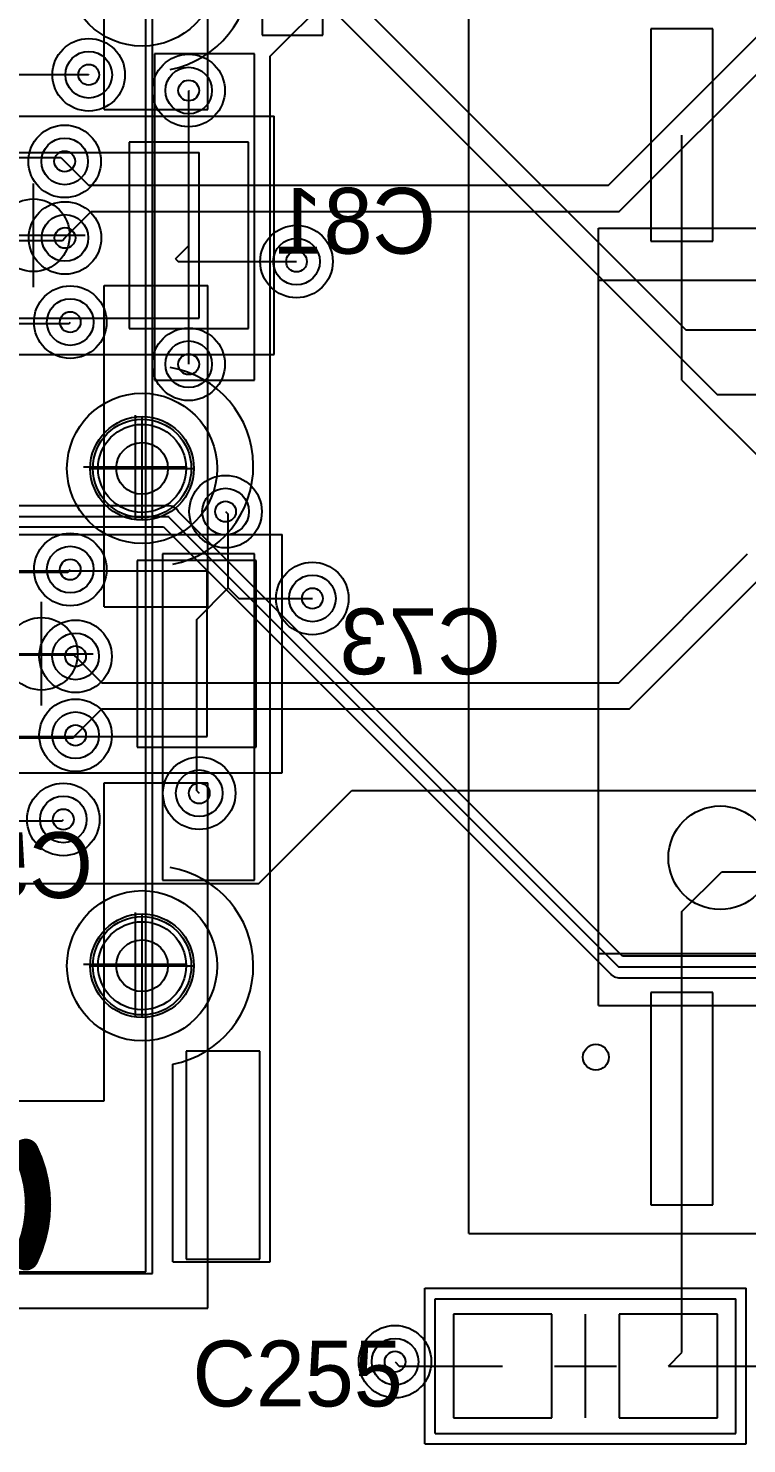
# Model space of a CAD drawing. Extents: x 28 to 300, y 18 to 330.
# Drawn here: x 119.3 to 126.24, y 97.86 to 111.52 of the extents above; entities that cross this region are included whole.
import ezdxf

# ---------------------------------------------------------------- set-up
doc = ezdxf.new("R2010")
doc.units = 0
for name, color, linetype in [('BOTTOMLAYER', 5, 'CONTINUOUS'), ('BOTTOMOVERLAY', 54, 'CONTINUOUS'), ('BOTTOMPASTE', 16, 'CONTINUOUS'), ('BOTTOMSOLDER', 6, 'CONTINUOUS'), ('DRILLDRAWING', 1, 'CONTINUOUS'), ('INTERNALPLANE1', 76, 'CONTINUOUS'), ('INTERNALPLANE6', 136, 'CONTINUOUS'), ('MECHANICAL14', 56, 'CONTINUOUS'), ('MECHANICAL15', 56, 'CONTINUOUS'), ('MECHANICAL16', 56, 'CONTINUOUS'), ('MECHANICAL8', 56, 'CONTINUOUS'), ('MIDLAYER1', 16, 'CONTINUOUS'), ('MIDLAYER3', 90, 'CONTINUOUS'), ('MULTILAYER', 9, 'CONTINUOUS'), ('PADHOLELAYER', 156, 'CONTINUOUS'), ('TOPLAYER', 1, 'CONTINUOUS'), ('TOPOVERLAY', 2, 'CONTINUOUS'), ('TOPPASTE', 8, 'CONTINUOUS'), ('TOPSOLDER', 216, 'CONTINUOUS'), ('VIAHOLELAYER', 16, 'CONTINUOUS')]:
    doc.layers.add(name, color=color, linetype=linetype)

msp = doc.modelspace()

# ---------------------------------------------------------------- linework, layer by layer
at = {"layer": 'BOTTOMLAYER'}
for p, q in [((117.981, 116.277), (125.649, 108.608)), ((117.886, 116.048), (125.952, 107.982)), ((120.85, 110.917), (120.851, 110.915)), ((120.851, 109.52), (120.851, 110.915)), ((121.426, 110.42), (120.276, 110.42)), ((120.276, 110.42), (120.276, 108.62)), ((121.426, 108.62), (121.426, 110.42)), ((120.723, 109.291), (120.851, 109.42)), ((120.851, 109.42), (120.851, 109.52)), ((120.851, 109.266), (120.851, 109.42)), ((120.723, 109.291), (120.748, 109.266)), ((120.748, 109.266), (120.851, 109.266)), ((120.851, 108.277), (120.851, 109.266)), ((120.851, 109.266), (121.891, 109.266)), ((120.276, 108.62), (121.426, 108.62)), ((125.649, 108.608), (128.664, 108.608)), ((120.85, 108.275), (120.851, 108.277)), ((125.952, 107.982), (129.04, 107.982)), ((121.206, 106.853), (121.231, 106.827)), ((121.231, 106.116), (121.231, 106.827)), ((121.503, 106.381), (120.353, 106.381)), ((120.353, 106.381), (120.353, 104.581)), ((121.503, 104.581), (121.503, 106.381)), ((120.928, 105.813), (121.231, 106.116)), ((121.231, 106.116), (121.333, 106.015)), ((121.333, 106.015), (122.044, 106.015)), ((120.928, 105.481), (120.928, 105.813)), ((120.928, 104.159), (120.928, 105.481)), ((120.353, 104.581), (121.503, 104.581)), ((120.928, 104.159), (120.952, 104.135)), ((121.528, 103.264), (122.425, 104.16)), ((122.425, 104.16), (129.375, 104.16)), ((119.25, 103.264), (121.528, 103.264))]:
    msp.add_line(p, q, dxfattribs=at)
for centre, radius in [((119.885, 111.069), 0.225), ((120.85, 110.917), 0.225), ((119.653, 110.233), 0.225), ((119.656, 109.494), 0.225), ((121.891, 109.266), 0.225), ((119.707, 108.682), 0.225), ((120.85, 108.275), 0.225), ((120.4, 107.27), 0.25), ((121.206, 106.853), 0.225), ((119.707, 106.294), 0.225), ((122.044, 106.015), 0.225), ((119.758, 105.456), 0.225), ((119.758, 104.694), 0.225), ((120.952, 104.135), 0.225), ((119.64, 103.882), 0.225), ((120.4, 102.47), 0.25), ((122.842, 98.649), 0.225)]:
    msp.add_circle(centre, radius, dxfattribs=at)
at = {"layer": 'BOTTOMOVERLAY'}
for p, q in [((118.801, 110.32), (119.901, 110.32)), ((118.801, 108.72), (119.901, 108.72)), ((118.878, 106.281), (119.978, 106.281)), ((118.878, 104.681), (119.978, 104.681))]:
    msp.add_line(p, q, dxfattribs=at)
at = {"layer": 'BOTTOMPASTE'}
for p, q in [((121.426, 110.42), (120.276, 110.42)), ((120.276, 110.42), (120.276, 108.62)), ((121.426, 108.62), (121.426, 110.42)), ((120.276, 108.62), (121.426, 108.62)), ((121.503, 106.381), (120.353, 106.381)), ((120.353, 106.381), (120.353, 104.581)), ((121.503, 104.581), (121.503, 106.381)), ((120.353, 104.581), (121.503, 104.581))]:
    msp.add_line(p, q, dxfattribs=at)
at = {"layer": 'BOTTOMSOLDER'}
for p, q in [((121.426, 110.42), (120.276, 110.42)), ((120.276, 110.42), (120.276, 108.62)), ((121.426, 108.62), (121.426, 110.42)), ((120.276, 108.62), (121.426, 108.62)), ((121.503, 106.381), (120.353, 106.381)), ((120.353, 106.381), (120.353, 104.581)), ((121.503, 104.581), (121.503, 106.381)), ((120.353, 104.581), (121.503, 104.581))]:
    msp.add_line(p, q, dxfattribs=at)
for centre in [(120.4, 107.27), (120.4, 102.47)]:
    msp.add_circle(centre, 0.5, dxfattribs=at)
at = {"layer": 'DRILLDRAWING'}
for centre, radius in [((119.885, 111.069), 0.1), ((120.85, 110.917), 0.1), ((119.653, 110.233), 0.1), ((119.656, 109.494), 0.1), ((121.891, 109.266), 0.1), ((119.707, 108.682), 0.1), ((120.85, 108.275), 0.1), ((120.4, 107.27), 0.475), ((121.206, 106.853), 0.1), ((119.707, 106.294), 0.1), ((122.044, 106.015), 0.1), ((119.758, 105.456), 0.1), ((119.758, 104.694), 0.1), ((120.952, 104.135), 0.1), ((119.64, 103.882), 0.1), ((120.4, 102.47), 0.475), ((122.842, 98.649), 0.1)]:
    msp.add_circle(centre, radius, dxfattribs=at)
at = {"layer": 'INTERNALPLANE1'}
for p, q in [((120.66, 106.909), (112.172, 106.909)), ((120.699, 106.901), (120.66, 106.909)), ((120.732, 106.879), (120.699, 106.901)), ((120.751, 106.85), (120.732, 106.879)), ((125.039, 102.562), (120.751, 106.85)), ((112.13, 106.807), (120.66, 106.807)), ((112.13, 106.705), (120.608, 106.705)), ((120.608, 106.705), (124.921, 102.392)), ((120.655, 106.802), (124.998, 102.459)), ((124.998, 102.459), (133.688, 102.459)), ((143.594, 102.562), (125.039, 102.562)), ((124.921, 102.392), (124.925, 102.385)), ((124.925, 102.385), (124.959, 102.363)), ((124.959, 102.363), (124.998, 102.355)), ((124.998, 102.355), (133.584, 102.355))]:
    msp.add_line(p, q, dxfattribs=at)
for centre, radius in [((120.4, 112.07), 0.725), ((119.885, 111.069), 0.35), ((120.85, 110.917), 0.35), ((119.653, 110.233), 0.35), ((119.656, 109.494), 0.35), ((121.891, 109.266), 0.35), ((119.707, 108.682), 0.35), ((120.85, 108.275), 0.35), ((120.4, 107.27), 0.725), ((121.206, 106.853), 0.35), ((119.707, 106.294), 0.35), ((122.044, 106.015), 0.35), ((119.758, 105.456), 0.35), ((119.758, 104.694), 0.35), ((120.952, 104.135), 0.35), ((119.64, 103.882), 0.35), ((120.4, 102.47), 0.725), ((122.842, 98.649), 0.35)]:
    msp.add_circle(centre, radius, dxfattribs=at)
at = {"layer": 'INTERNALPLANE6', "const_width": 0.254}
msp.add_lwpolyline([(119.278, 100.674, -0.230868), (119.278, 99.656)], format="xyb", dxfattribs=at)
at = {"layer": 'INTERNALPLANE6', "const_width": 0.127}
for points in [[(119.214, 100.674, 1), (119.341, 100.674, 1)], [(119.214, 99.656, 1), (119.341, 99.656, 1)]]:
    msp.add_lwpolyline(points, format="xyb", close=True, dxfattribs=at)
at = {"layer": 'INTERNALPLANE6'}
for centre, radius in [((120.4, 112.07), 0.725), ((119.653, 110.233), 0.35), ((119.656, 109.494), 0.35), ((120.4, 107.27), 0.725), ((119.758, 105.456), 0.35), ((119.758, 104.694), 0.35), ((120.4, 102.47), 0.725)]:
    msp.add_circle(centre, radius, dxfattribs=at)
at = {"layer": 'MECHANICAL14'}
for p, q in [((120.435, 99.516), (120.435, 115.064)), ((120.5, 99.501), (120.5, 115.049)), ((117.751, 110.32), (120.951, 110.32)), ((120.951, 108.72), (120.951, 110.32)), ((124.806, 109.587), (135.306, 109.587)), ((124.806, 102.087), (124.806, 109.587)), ((117.751, 108.72), (120.951, 108.72)), ((117.828, 106.281), (121.028, 106.281)), ((121.028, 104.681), (121.028, 106.281)), ((117.828, 104.681), (121.028, 104.681)), ((124.806, 102.087), (135.306, 102.087)), ((71.735, 99.516), (120.435, 99.516)), ((71.8, 99.501), (120.5, 99.501)), ((123.231, 97.957), (123.231, 99.257)), ((123.231, 99.257), (126.131, 99.257)), ((126.131, 97.957), (126.131, 99.257)), ((123.231, 97.957), (126.131, 97.957))]:
    msp.add_line(p, q, dxfattribs=at)
msp.add_circle((125.981, 103.512), 0.5, dxfattribs=at)
at = {"layer": 'MECHANICAL15'}
for p, q in [((123.556, 99.887), (123.556, 111.787)), ((117.026, 110.67), (121.676, 110.67)), ((121.676, 108.37), (121.676, 110.67)), ((119.351, 109.02), (119.351, 110.02)), ((118.851, 109.52), (119.851, 109.52)), ((117.026, 108.37), (121.676, 108.37)), ((117.103, 106.631), (121.753, 106.631)), ((121.753, 104.331), (121.753, 106.631)), ((119.428, 104.981), (119.428, 105.981)), ((118.928, 105.481), (119.928, 105.481)), ((117.103, 104.331), (121.753, 104.331)), ((123.556, 99.887), (136.556, 99.887))]:
    msp.add_line(p, q, dxfattribs=at)
for centre in [(119.351, 109.52), (119.428, 105.481)]:
    msp.add_circle(centre, 0.35, dxfattribs=at)
at = {"layer": 'MECHANICAL16'}
for p, q in [((123.131, 99.357), (126.231, 99.357)), ((123.131, 97.857), (123.131, 99.357)), ((126.231, 97.857), (126.231, 99.357)), ((124.681, 98.307), (124.681, 98.907)), ((124.381, 98.607), (124.981, 98.607)), ((123.131, 97.857), (126.231, 97.857))]:
    msp.add_line(p, q, dxfattribs=at)
at = {"layer": 'MECHANICAL8'}
for p, q in [((121.035, 110.735), (121.035, 115.415)), ((120.035, 110.735), (120.035, 113.415)), ((120.035, 110.735), (121.035, 110.735)), ((120.035, 109.035), (121.035, 109.035)), ((120.035, 105.935), (120.035, 109.035)), ((121.035, 105.935), (121.035, 109.035)), ((120.335, 107.285), (120.335, 107.785)), ((120.4, 107.27), (120.4, 107.77)), ((119.835, 107.285), (120.335, 107.285)), ((119.9, 107.27), (120.4, 107.27)), ((120.335, 106.785), (120.335, 107.285)), ((120.335, 107.285), (120.835, 107.285)), ((120.4, 106.77), (120.4, 107.27)), ((120.4, 107.27), (120.9, 107.27)), ((120.035, 105.935), (121.035, 105.935)), ((120.035, 104.235), (121.035, 104.235)), ((120.035, 101.165), (120.035, 104.235)), ((121.035, 99.165), (121.035, 104.235)), ((120.335, 102.485), (120.335, 102.985)), ((120.4, 102.47), (120.4, 102.97)), ((119.835, 102.485), (120.335, 102.485)), ((119.9, 102.47), (120.4, 102.47)), ((120.335, 101.985), (120.335, 102.485)), ((120.335, 102.485), (120.835, 102.485)), ((120.4, 101.97), (120.4, 102.47)), ((120.4, 102.47), (120.9, 102.47)), ((105.535, 101.165), (120.035, 101.165)), ((78.735, 99.165), (121.035, 99.165))]:
    msp.add_line(p, q, dxfattribs=at)
for centre in [(120.4, 107.27), (120.4, 102.47)]:
    msp.add_circle(centre, 0.425, dxfattribs=at)
at = {"layer": 'MIDLAYER1'}
for p, q in [((124.902, 110.002), (127.131, 112.232)), ((125.007, 109.748), (127.236, 111.978)), ((119.653, 110.233), (119.884, 110.002)), ((119.884, 110.002), (122.047, 110.002)), ((122.047, 110.002), (124.902, 110.002)), ((122.047, 110.002), (122.402, 110.002)), ((119.656, 109.494), (119.91, 109.748)), ((119.91, 109.748), (125.007, 109.748)), ((125.001, 105.202), (126.246, 106.446)), ((125.106, 104.948), (126.5, 106.341)), ((119.758, 105.456), (120.012, 105.202)), ((120.012, 105.202), (125.001, 105.202)), ((119.758, 104.694), (120.012, 104.948)), ((120.012, 104.948), (125.106, 104.948))]:
    msp.add_line(p, q, dxfattribs=at)
for centre, radius in [((119.885, 111.069), 0.225), ((120.85, 110.917), 0.225), ((119.653, 110.233), 0.225), ((119.656, 109.494), 0.225), ((121.891, 109.266), 0.225), ((119.707, 108.682), 0.225), ((120.85, 108.275), 0.225), ((120.4, 107.27), 0.25), ((121.206, 106.853), 0.225), ((119.707, 106.294), 0.225), ((122.044, 106.015), 0.225), ((119.758, 105.456), 0.225), ((119.758, 104.694), 0.225), ((120.952, 104.135), 0.225), ((119.64, 103.882), 0.225), ((120.4, 102.47), 0.25), ((122.842, 98.649), 0.225)]:
    msp.add_circle(centre, radius, dxfattribs=at)
at = {"layer": 'MIDLAYER3'}
for centre, radius in [((119.885, 111.069), 0.225), ((120.85, 110.917), 0.225), ((119.653, 110.233), 0.225), ((119.656, 109.494), 0.225), ((121.891, 109.266), 0.225), ((119.707, 108.682), 0.225), ((120.85, 108.275), 0.225), ((120.4, 107.27), 0.25), ((121.206, 106.853), 0.225), ((119.707, 106.294), 0.225), ((122.044, 106.015), 0.225), ((119.758, 105.456), 0.225), ((119.758, 104.694), 0.225), ((120.952, 104.135), 0.225), ((119.64, 103.882), 0.225), ((120.4, 102.47), 0.25), ((122.842, 98.649), 0.225)]:
    msp.add_circle(centre, radius, dxfattribs=at)
at = {"layer": 'MULTILAYER'}
for centre, radius in [((119.885, 111.069), 0.225), ((120.85, 110.917), 0.225), ((119.653, 110.233), 0.225), ((119.656, 109.494), 0.225), ((121.891, 109.266), 0.225), ((119.707, 108.682), 0.225), ((120.85, 108.275), 0.225), ((120.4, 107.27), 0.25), ((121.206, 106.853), 0.225), ((119.707, 106.294), 0.225), ((122.044, 106.015), 0.225), ((119.758, 105.456), 0.225), ((119.758, 104.694), 0.225), ((120.952, 104.135), 0.225), ((119.64, 103.882), 0.225), ((120.4, 102.47), 0.25), ((122.842, 98.649), 0.225)]:
    msp.add_circle(centre, radius, dxfattribs=at)
at = {"layer": 'PADHOLELAYER'}
for centre in [(120.4, 107.27), (120.4, 102.47)]:
    msp.add_circle(centre, 0.475, dxfattribs=at)
at = {"layer": 'TOPLAYER'}
for p, q in [((125.911, 111.512), (125.311, 111.512)), ((125.311, 111.512), (125.311, 109.462)), ((125.911, 109.462), (125.911, 111.512)), ((118.3, 111.07), (119.884, 111.07)), ((119.884, 111.07), (119.885, 111.069)), ((125.611, 108.123), (125.611, 110.487)), ((118.3, 110.27), (119.617, 110.27)), ((119.617, 110.27), (119.653, 110.233)), ((118.3, 109.47), (119.632, 109.47)), ((119.632, 109.47), (119.656, 109.494)), ((125.311, 109.462), (125.911, 109.462)), ((118.3, 108.67), (119.696, 108.67)), ((119.696, 108.67), (119.707, 108.682)), ((125.611, 108.123), (126.677, 107.056)), ((119.683, 106.27), (119.707, 106.294)), ((118.3, 106.27), (119.683, 106.27)), ((118.3, 105.47), (119.744, 105.47)), ((119.744, 105.47), (119.758, 105.456)), ((118.3, 104.67), (119.734, 104.67)), ((118.3, 104.67), (119.369, 104.67)), ((119.734, 104.67), (119.758, 104.694)), ((118.3, 103.87), (119.628, 103.87)), ((119.628, 103.87), (119.64, 103.882)), ((125.611, 102.992), (125.997, 103.378)), ((125.997, 103.378), (126.881, 103.378)), ((125.611, 101.187), (125.611, 102.992)), ((125.911, 102.212), (125.311, 102.212)), ((125.311, 102.212), (125.311, 100.162)), ((125.911, 100.162), (125.911, 102.212)), ((125.611, 98.737), (125.611, 101.187)), ((125.311, 100.162), (125.911, 100.162)), ((123.406, 99.107), (123.406, 98.107)), ((124.356, 99.107), (123.406, 99.107)), ((124.356, 98.107), (124.356, 99.107)), ((125.006, 99.107), (125.006, 98.107)), ((125.956, 99.107), (125.006, 99.107)), ((125.956, 98.107), (125.956, 99.107)), ((122.842, 98.649), (122.883, 98.607)), ((125.481, 98.607), (125.611, 98.737)), ((122.883, 98.607), (123.881, 98.607)), ((125.481, 98.607), (127.056, 98.607)), ((123.406, 98.107), (124.356, 98.107)), ((125.006, 98.107), (125.956, 98.107))]:
    msp.add_line(p, q, dxfattribs=at)
for centre, radius in [((119.885, 111.069), 0.225), ((120.85, 110.917), 0.225), ((119.653, 110.233), 0.225), ((119.656, 109.494), 0.225), ((121.891, 109.266), 0.225), ((119.707, 108.682), 0.225), ((120.85, 108.275), 0.225), ((120.4, 107.27), 0.25), ((121.206, 106.853), 0.225), ((119.707, 106.294), 0.225), ((122.044, 106.015), 0.225), ((119.758, 105.456), 0.225), ((119.758, 104.694), 0.225), ((120.952, 104.135), 0.225), ((119.64, 103.882), 0.225), ((120.4, 102.47), 0.25), ((122.842, 98.649), 0.225)]:
    msp.add_circle(centre, radius, dxfattribs=at)
at = {"layer": 'TOPOVERLAY'}
for p, q in [((121.561, 112.238), (121.561, 111.45)), ((122.145, 111.45), (122.145, 112.238)), ((121.637, 111.247), (122.425, 112.034)), ((121.561, 111.45), (122.145, 111.45)), ((120.435, 108.079), (120.435, 111.291)), ((120.5, 108.064), (120.5, 111.276)), ((120.52, 111.272), (120.52, 108.123)), ((121.485, 111.272), (120.52, 111.272)), ((121.485, 108.123), (121.485, 111.272)), ((121.637, 99.614), (121.637, 111.247)), ((124.806, 102.587), (124.806, 109.087)), ((124.806, 109.087), (135.306, 109.087)), ((120.52, 108.123), (121.485, 108.123)), ((120.435, 103.279), (120.435, 106.491)), ((120.5, 103.264), (120.5, 106.476)), ((120.596, 106.446), (120.596, 103.297)), ((121.485, 106.446), (120.596, 106.446)), ((121.485, 103.297), (121.485, 106.446)), ((120.596, 103.297), (121.485, 103.297)), ((124.806, 102.587), (135.306, 102.587)), ((120.435, 99.516), (120.435, 101.691)), ((120.5, 99.501), (120.5, 101.676)), ((120.825, 101.646), (120.825, 99.639)), ((121.536, 101.646), (120.825, 101.646)), ((121.536, 99.639), (121.536, 101.646)), ((120.5, 99.501), (120.5, 101.498)), ((120.698, 99.614), (120.698, 101.519)), ((120.698, 99.614), (121.637, 99.614)), ((120.825, 99.639), (121.536, 99.639)), ((119.635, 99.516), (120.435, 99.516)), ((119.7, 99.501), (120.5, 99.501)), ((119.7, 99.501), (120.5, 99.501)), ((124.681, 98.107), (124.681, 99.107))]:
    msp.add_line(p, q, dxfattribs=at)
for centre, radius in [((125.981, 103.512), 0.5), ((124.781, 101.587), 0.125)]:
    msp.add_circle(centre, radius, dxfattribs=at)
for centre in [(120.483, 112.067), (120.508, 107.292), (120.508, 102.466)]:
    msp.add_arc(centre, 0.966, 281.3099, 80.1807, dxfattribs=at)
at = {"layer": 'TOPPASTE'}
for p, q in [((125.911, 111.512), (125.311, 111.512)), ((125.311, 111.512), (125.311, 109.462)), ((125.911, 109.462), (125.911, 111.512)), ((125.311, 109.462), (125.911, 109.462)), ((125.911, 102.212), (125.311, 102.212)), ((125.311, 102.212), (125.311, 100.162)), ((125.911, 100.162), (125.911, 102.212)), ((125.311, 100.162), (125.911, 100.162)), ((123.406, 99.107), (123.406, 98.107)), ((124.356, 99.107), (123.406, 99.107)), ((124.356, 98.107), (124.356, 99.107)), ((125.006, 99.107), (125.006, 98.107)), ((125.956, 99.107), (125.006, 99.107)), ((125.956, 98.107), (125.956, 99.107)), ((123.406, 98.107), (124.356, 98.107)), ((125.006, 98.107), (125.956, 98.107))]:
    msp.add_line(p, q, dxfattribs=at)
at = {"layer": 'TOPSOLDER'}
for p, q in [((125.911, 111.512), (125.311, 111.512)), ((125.311, 111.512), (125.311, 109.462)), ((125.911, 109.462), (125.911, 111.512)), ((125.311, 109.462), (125.911, 109.462)), ((125.911, 102.212), (125.311, 102.212)), ((125.311, 102.212), (125.311, 100.162)), ((125.911, 100.162), (125.911, 102.212)), ((125.311, 100.162), (125.911, 100.162)), ((123.406, 99.107), (123.406, 98.107)), ((124.356, 99.107), (123.406, 99.107)), ((124.356, 98.107), (124.356, 99.107)), ((125.006, 99.107), (125.006, 98.107)), ((125.956, 99.107), (125.006, 99.107)), ((125.956, 98.107), (125.956, 99.107)), ((123.406, 98.107), (124.356, 98.107)), ((125.006, 98.107), (125.956, 98.107))]:
    msp.add_line(p, q, dxfattribs=at)
for centre in [(120.4, 107.27), (120.4, 102.47)]:
    msp.add_circle(centre, 0.5, dxfattribs=at)
at = {"layer": 'VIAHOLELAYER'}
for centre in [(119.885, 111.069), (120.85, 110.917), (119.653, 110.233), (119.656, 109.494), (121.891, 109.266), (119.707, 108.682), (120.85, 108.275), (121.206, 106.853), (119.707, 106.294), (122.044, 106.015), (119.758, 105.456), (119.758, 104.694), (120.952, 104.135), (119.64, 103.882), (122.842, 98.649)]:
    msp.add_circle(centre, 0.1, dxfattribs=at)

# ---------------------------------------------------------------- texts
at = {"layer": 'BOTTOMOVERLAY', "text_generation_flag": 2}
for s, p in [('C81', (123.238, 109.342)), ('C73', (123.865, 105.283))]:
    msp.add_text(s, height=0.635, rotation=360, dxfattribs=at).set_placement(p)
msp.add_text('C591', height=0.635, dxfattribs=at).set_placement((119.928, 103.124))
at = {"layer": 'TOPOVERLAY'}
msp.add_text('C255', height=0.635, rotation=360, dxfattribs=at).set_placement((120.886, 98.217))

doc.saveas('drawing.dxf')
